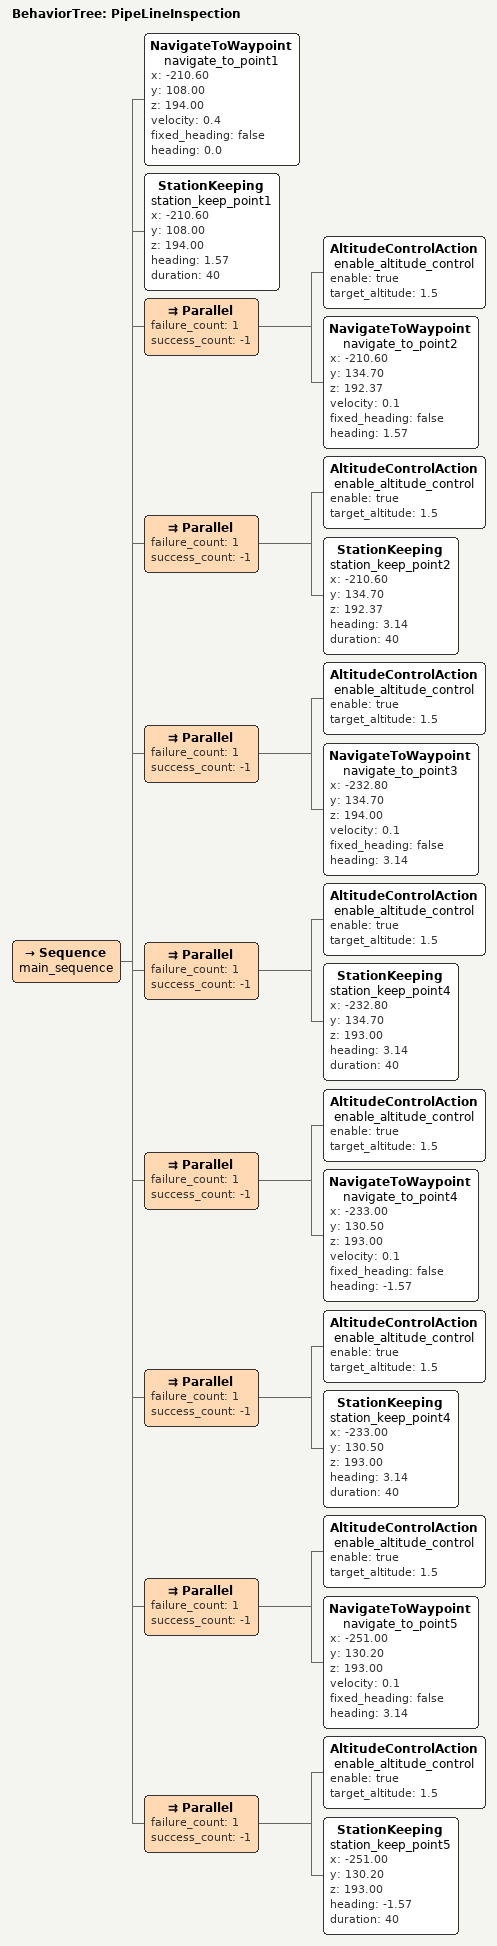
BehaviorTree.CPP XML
<?xml version="1.0" encoding="UTF-8"?>
<root BTCPP_format="4"
      main_tree_to_execute="PipeLineInspection">
  <BehaviorTree ID="PipeLineInspection">
    <Sequence name="main_sequence">
      <NavigateToWaypoint name="navigate_to_point1"
                          x="-210.60"
                          y="108.00"
                          z="194.00"
                          velocity="0.4"
                          fixed_heading="false"
                          heading="0.0"/>
      <StationKeeping name="station_keep_point1"
                      x="-210.60"
                      y="108.00"
                      z="194.00"
                      heading="1.57"
                      duration="40"/>
      <Parallel failure_count="1"
                success_count="-1">
        <AltitudeControlAction name="enable_altitude_control"
                               enable="true"
                               target_altitude="1.5"/>
        <NavigateToWaypoint name="navigate_to_point2"
                            x="-210.60"
                            y="134.70"
                            z="192.37"
                            velocity="0.1"
                            fixed_heading="false"
                            heading="1.57"/>
      </Parallel>
      <Parallel failure_count="1"
                success_count="-1">
        <AltitudeControlAction name="enable_altitude_control"
                               enable="true"
                               target_altitude="1.5"/>
        <StationKeeping name="station_keep_point2"
                        x="-210.60"
                        y="134.70"
                        z="192.37"
                        heading="3.14"
                        duration="40"/>
      </Parallel>
      <Parallel failure_count="1"
                success_count="-1">
        <AltitudeControlAction name="enable_altitude_control"
                               enable="true"
                               target_altitude="1.5"/>
        <NavigateToWaypoint name="navigate_to_point3"
                            x="-232.80"
                            y="134.70"
                            z="194.00"
                            velocity="0.1"
                            fixed_heading="false"
                            heading="3.14"/>
      </Parallel>
      <Parallel failure_count="1"
                success_count="-1">
        <AltitudeControlAction name="enable_altitude_control"
                               enable="true"
                               target_altitude="1.5"/>
        <StationKeeping name="station_keep_point4"
                        x="-232.80"
                        y="134.70"
                        z="193.00"
                        heading="3.14"
                        duration="40"/>
      </Parallel>
      <Parallel failure_count="1"
                success_count="-1">
        <AltitudeControlAction name="enable_altitude_control"
                               enable="true"
                               target_altitude="1.5"/>
        <NavigateToWaypoint name="navigate_to_point4"
                            x="-233.00"
                            y="130.50"
                            z="193.00"
                            velocity="0.1"
                            fixed_heading="false"
                            heading="-1.57"/>
      </Parallel>
      <Parallel failure_count="1"
                success_count="-1">
        <AltitudeControlAction name="enable_altitude_control"
                               enable="true"
                               target_altitude="1.5"/>
        <StationKeeping name="station_keep_point4"
                        x="-233.00"
                        y="130.50"
                        z="193.00"
                        heading="3.14"
                        duration="40"/>
      </Parallel>
      <Parallel failure_count="1"
                success_count="-1">
        <AltitudeControlAction name="enable_altitude_control"
                               enable="true"
                               target_altitude="1.5"/>
        <NavigateToWaypoint name="navigate_to_point5"
                            x="-251.00"
                            y="130.20"
                            z="193.00"
                            velocity="0.1"
                            fixed_heading="false"
                            heading="3.14"/>
      </Parallel>
      <Parallel failure_count="1"
                success_count="-1">
        <AltitudeControlAction name="enable_altitude_control"
                               enable="true"
                               target_altitude="1.5"/>
        <StationKeeping name="station_keep_point5"
                        x="-251.00"
                        y="130.20"
                        z="193.00"
                        heading="-1.57"
                        duration="40"/>
      </Parallel>
    </Sequence>
  </BehaviorTree>
</root>
